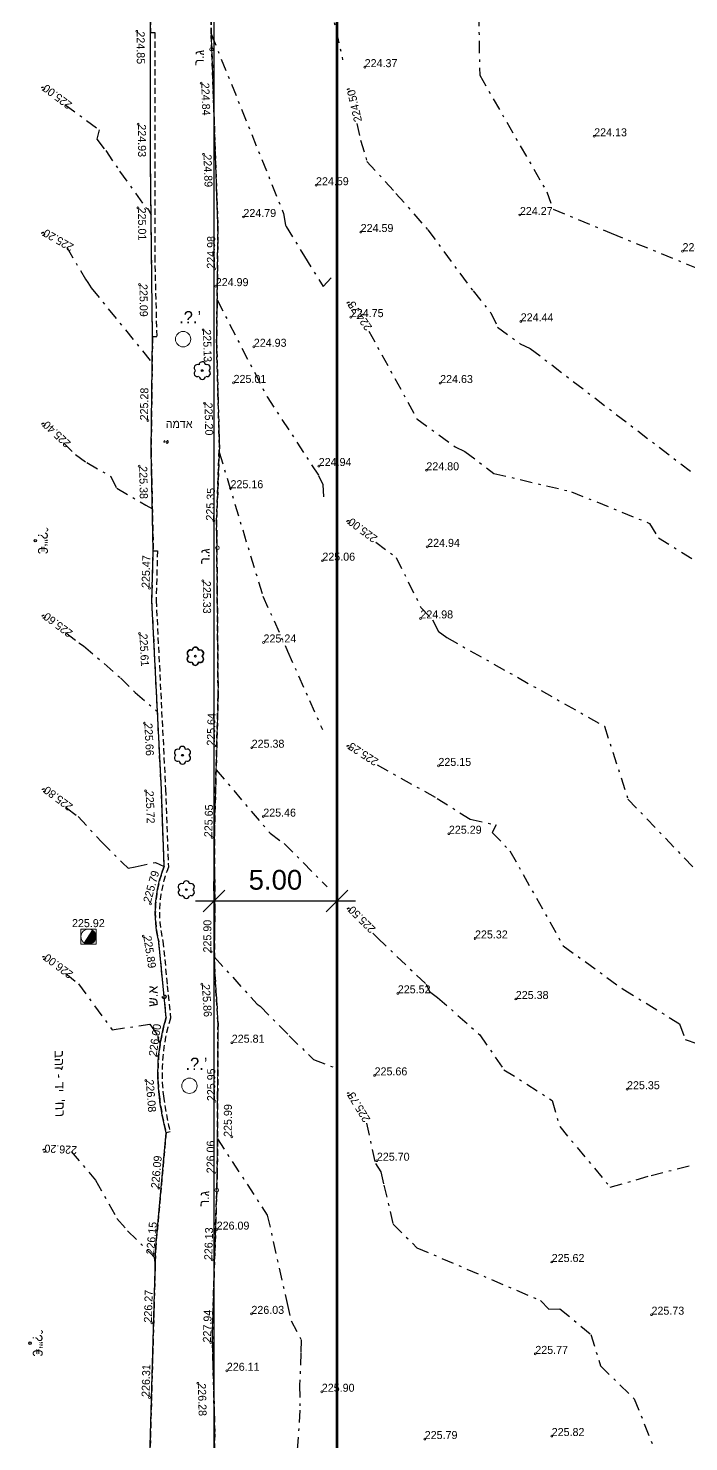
# Model space of a CAD drawing. Extents: x 231979 to 232154, y 632653 to 632930.
# Drawn here: x 232022.9 to 232049.8, y 632716.9 to 632774.3 of the extents above; entities that cross this region are included whole.
import ezdxf
from ezdxf.enums import TextEntityAlignment as Align

# ---------------------------------------------------------------- set-up
doc = ezdxf.new("R2010")
doc.units = 0
doc.header["$MEASUREMENT"] = 0
doc.header["$PDMODE"] = 32
doc.header["$PDSIZE"] = 0.15
for name, pattern in [('DASHDOT', [1, 0.5, -0.25, 0, -0.25]), ('DASHED2', [0.375, 0.25, -0.125]), ('HIDDEN', [0.375, 0.25, -0.125])]:
    doc.linetypes.add(name, pattern=pattern)
for name, color, linetype, lineweight in [('1502', 7, 'Continuous', 20), ('2401', 7, 'Continuous', 30), ('2402', 7, 'Continuous', 20), ('2404', 7, 'HIDDEN', 30), ('2603', 8, 'Continuous', 20), ('2801', 3, 'Continuous', 25), ('2810', 3, 'DASHED2', 25), ('4402', 1, 'Continuous', 20), ('4804', 29, 'Continuous', 20)]:
    doc.layers.add(name, color=color, linetype=linetype, lineweight=lineweight)
for name, color, linetype in [('1506', 252, 'DASHDOT'), ('1802', 15, 'Continuous'), ('1803', 10, 'DASHDOT'), ('2421', 7, 'Continuous')]:
    doc.layers.add(name, color=color, linetype=linetype)
doc.styles.add('hebtext', font='hebtxt.shx')
doc.styles.add('HEBTXT', font='hebtxt.shx')
doc.styles.add('MAVAT_HEBTXT', font='hebtxt.shx')
doc.styles.get("Standard").update_dxf_attribs({"font": 'arial.ttf'})
doc.dimstyles.new('KB', dxfattribs={"dimtxt": 0.8, "dimasz": 0.88, "dimexe": 0.78, "dimexo": 0.9125, "dimgap": 0.44, "dimtad": 1, "dimzin": 0, "dimdsep": 46, "dimtxsty": 'Standard', "dimblk": 'OBLIQUE', "dimcen": 0.29, "dimdle": 0.75, "dimadec": 0, "dimazin": 0, "dimtfac": 1, "dimtofl": 0, "dimtmove": 0, "dimatfit": 3, "dimldrblk": 'OBLIQUE', "dimfxl": 1, "dimtolj": 1, "dimtzin": 0, "dimarcsym": 0})

# ---------------------------------------------------------------- blocks, each defined once
blk = doc.blocks.new('2801')
blk.add_circle((0, 0), 0.0362)
for centre, start, end in [((-0.199, 0.113), 63.29374, 237.46954), ((-0.002, 0.229), 3.29374, 177.46954), ((0.198, 0.116), 303.29374, 117.46954), ((-0.198, -0.116), 123.29374, 297.46954), ((0.002, -0.229), 183.29374, 357.46954), ((0.199, -0.113), 243.29374, 57.46954)]:
    blk.add_arc(centre, 0.13, start, end)
at = {"style": 'hebtext'}
for tag, p in [('VEGETATION_NUM', (0.008, 1.922)), ('HIGHT', (0.008, 1.282)), ('VEGETATION_TYPE', (0.008, 0.649))]:
    blk.add_attdef(tag, p, '', height=0.375, dxfattribs=at)
blk = doc.blocks.new('*U1', base_point=(1.23, -0.05))
at = {"color": 0}
for points in [[(0.75, 0.98), (0.66, 1.04), (-0.48, -1.14), (-0.67, -1.04)], [(0.75, 0.98), (-0.48, -1.14), (-0.01, -1.23)], [(1.21, -0.2), (0.75, 0.98), (-0.01, -1.23)], [(1.14, 0.47), (1.04, 0.66), (0.75, 0.98), (0.91, 0.83)], [(1.21, -0.2), (1.23, -0.05), (0.75, 0.98), (1.14, 0.47)], [(1.23, -0.05), (1.23, 0.05), (1.14, 0.47), (1.2, 0.26)], [(-0.48, -1.14), (-0.27, -1.2), (-0.01, -1.23), (-0.06, -1.23)], [(-0.01, -1.23), (0.43, -1.15), (1.21, -0.2), (0.95, -0.78)], [(-0.01, -1.23), (0.01, -1.23), (0.43, -1.15), (0.23, -1.21)], [(0.43, -1.15), (0.63, -1.06), (0.95, -0.78), (0.8, -0.94)], [(0.95, -0.78), (1.07, -0.61), (1.21, -0.2), (1.16, -0.41)]]:
    blk.add_solid(points, dxfattribs=at)
blk = doc.blocks.new('4804')
at = {"layer": '4804'}
blk.add_lwpolyline([(1.23, -1.23), (1.23, 1.23), (-1.24, 1.23), (-1.24, -1.23)], close=True, dxfattribs=at)
blk.add_lwpolyline([(1.23, -0.05), (1.23, 0.05, 0.244643), (0.66, 1.04), (-0.67, -1.04, 0.141736), (-0.01, -1.23), (0.01, -1.23, 0.399207)], format="xyb", close=True, dxfattribs=at)
blk.add_lwpolyline([(0.66, 1.04), (-0.67, -1.04)], dxfattribs=at)
blk.add_circle((0, 0), 1.23, dxfattribs=at)
blk.add_blockref('*U1', (1.23, -0.05), dxfattribs=at)
at = {"style": 'hebtext', "flags": 1}
for tag, p in [('NAME', (3.6, 29.23)), ('COVER', (3.6, 18.7)), ('MATERIAL', (3.6, 8.17)), ('TL', (2.95, -2.37)), ('MANH_TYPE', (3.6, -2.37)), ('IL', (3.6, -12.9))]:
    blk.add_attdef(tag, p, '', height=1.3, dxfattribs=at)
at = {"style": 'hebtext'}
blk.add_attdef('NUMBER', (-0.02, 2.23), '', height=1.3, dxfattribs=at)
blk = doc.blocks.new('4402')
at = {"layer": '4402'}
blk.add_circle((0, 0), 1.25, dxfattribs=at)
at = {"style": 'hebtext'}
for tag, p in [('NUMBER', (1.93, -0.59)), ('NAME', (1.93, -3.02))]:
    blk.add_attdef(tag, p, '', height=1.3, dxfattribs=at)
blk = doc.blocks.new('2404')
at = {"color": 2}
blk.add_circle((0, 0), 0.075, dxfattribs=at)
at = {"style": 'hebtext'}
blk.add_attdef('COVER_TYPE', (-1.984, 0.57), '', height=0.39, dxfattribs=at)
blk = doc.blocks.new('2401')
at = {"color": 2}
blk.add_circle((0, 0), 0.25, dxfattribs=at)
at = {"style": 'hebtext'}
blk.add_attdef('COVER_TYPE', (-10, 1), '', height=1.3, dxfattribs=at)
blk = doc.blocks.new('2402')
at = {"style": 'HEBTXT'}
blk.add_attdef('STREET-NAME', text='', height=3, dxfattribs=at).set_placement((0, 1), align=Align.CENTER)
at = {"layer": '2421', "style": 'HEBTXT'}
blk.add_attdef('STREET-CODE', text='', height=2, dxfattribs=at).set_placement((0, -3), align=Align.CENTER)
blk = doc.blocks.new('2810')
blk.add_point((0, 0))
at = {"style": 'hebtext'}
blk.add_attdef('TYPE', (-0.07, 2.27), '', height=1.3, dxfattribs=at)
blk = doc.blocks.new('2603')
at = {"color": 2}
blk.add_circle((0, 0), 0.075, dxfattribs=at)
at = {"style": 'hebtext'}
blk.add_attdef('TYPE', (-0.679, 0.306), '', height=0.39, dxfattribs=at)
blk = doc.blocks.new('1502')
blk.add_circle((0, 0), 0.15)
at = {"style": 'hebtext'}
for tag, p in [('METER', (-10.33, 0)), ('CENTIMETER', (1, 0))]:
    blk.add_attdef(tag, p, '', height=1.3, dxfattribs=at)
at = {"style": 'hebtext', "flags": 1}
blk.add_attdef('HEIGHT', (1, 0), '', height=1.3, dxfattribs=at)
blk = doc.blocks.new('1506')
at = {"color": 2}
blk.add_circle((0, 0), 0.25, dxfattribs=at)
at = {"color": 2, "style": 'hebtext'}
blk.add_attdef('HEIGHT', (-5.33, -1), '', height=1.3, dxfattribs=at)
blk = doc.blocks.new('_Oblique')
at = {"color": 0, "linetype": 'ByBlock', "lineweight": -2}
blk.add_line((-0.5, -0.5), (0.5, 0.5), dxfattribs=at)
blk = doc.blocks.new('*D33')
at = {"layer": '1803', "color": 0, "linetype": 'Continuous', "lineweight": -2, "transparency": 16777216}
for p, q in [((232030.487, 632739.299), (232030.487, 632739.675)), ((232035.487, 632739.299), (232035.487, 632739.675)), ((232029.737, 632738.895), (232036.237, 632738.895))]:
    blk.add_line(p, q, dxfattribs=at)
at = {"layer": '1803', "color": 0, "linetype": 'Continuous', "lineweight": -2, "transparency": 16777216, "xscale": 0.88, "yscale": 0.88, "zscale": 0.88, "rotation": 180}
blk.add_blockref('_Oblique', (232030.487, 632738.895), dxfattribs=at)
at = {"layer": '1803', "color": 0, "linetype": 'Continuous', "lineweight": -2, "transparency": 16777216, "xscale": 0.88, "yscale": 0.88, "zscale": 0.88}
blk.add_blockref('_Oblique', (232035.487, 632738.895), dxfattribs=at)
at = {"layer": '1803', "color": 0, "linetype": 'Continuous', "transparency": 16777216, "insert": (232032.987, 632739.744), "char_height": 0.8, "attachment_point": 5}
blk.add_mtext('\\A1;5.00', dxfattribs=at)

msp = doc.modelspace()

# ---------------------------------------------------------------- linework, layer by layer
at = {"layer": '1506'}
for points, elevation in [([(232030.371, 632782.225), (232034.375, 632779.606), (232035.118, 632777.313), (232035.226, 632776.851), (232035.383, 632776.152), (232035.213, 632775.299), (232035.712, 632773.056)], 224.5), ([(232041.226, 632776.018), (232041.284, 632772.421), (232044.007, 632767.695), (232044.264, 632766.991), (232046.624, 632766.013), (232050.171, 632764.565), (232050.596, 632764.683), (232052.379, 632764.775), (232054.884, 632765.42), (232057.713, 632765.749), (232058.829, 632765.738), (232060.424, 632764.771), (232065.016, 632763.872), (232065.709, 632763.882), (232066.242, 632763.142), (232069.619, 632758.178), (232069.827, 632757.891), (232069.884, 632757.807), (232072.597, 632753.686), (232074.702, 632752.393)], 224.25), ([(232030.375, 632774.102), (232033.314, 632766.814), (232033.398, 632766.331), (232033.425, 632766.285), (232034.161, 632765.064), (232034.921, 632763.85), (232035.246, 632764.198)], 224.75), ([(232024.434, 632771.242), (232025.822, 632770.21), (232025.725, 632769.83), (232026.089, 632769.362), (232026.656, 632768.528), (232027.714, 632767.053), (232027.797, 632766.997), (232027.825, 632766.961), (232027.936, 632766.756)], 225), ([(232036.287, 632770.469), (232036.437, 632769.793), (232036.705, 632768.925), (232037.883, 632767.627), (232039.175, 632766.149), (232041.016, 632763.662), (232041.735, 632762.773), (232042.014, 632762.194), (232042.933, 632761.514), (232043.341, 632761.326), (232049.922, 632756.286)], 224.5), ([(232024.505, 632765.442), (232025.275, 632764.139), (232025.361, 632764.008), (232025.503, 632763.789), (232027.98, 632760.741)], 225.2), ([(232030.616, 632763.298), (232032.647, 632759.367), (232034.742, 632756.171), (232034.917, 632755.801), (232034.941, 632755.061)], 225), ([(232036.778, 632762.036), (232038.736, 632758.464), (232040.285, 632757.335), (232040.686, 632757.15), (232041.855, 632756.255), (232045.018, 632755.51), (232048.181, 632754.225), (232048.545, 632753.64), (232052.353, 632751.259)], 224.75), ([(232024.371, 632757.491), (232024.87, 632757.02), (232025.321, 632756.695), (232026.301, 632756.132), (232026.538, 632755.65), (232027.717, 632754.966), (232027.987, 632754.819)], 225.4), ([(232030.699, 632757.116), (232032.475, 632751.265), (232033.483, 632749.037), (232034.892, 632745.856)], 225.25), ([(232037.059, 632753.468), (232037.892, 632752.841), (232038.899, 632750.803), (232039.374, 632750.309), (232039.6, 632749.854), (232039.944, 632749.594), (232046.35, 632745.984), (232047.31, 632743.024), (232053.2, 632736.87)], 225), ([(232024.457, 632749.787), (232025.005, 632749.376), (232025.195, 632749.258), (232026.686, 632747.951), (232027.283, 632747.362), (232028.194, 632746.581)], 225.6), ([(232037.117, 632744.417), (232039.553, 632743.056), (232040.901, 632742.207), (232041.948, 632741.981), (232041.792, 632741.677), (232042.516, 632740.921), (232044.673, 632737.07), (232047.112, 632735.309), (232049.408, 632733.904), (232049.636, 632733.266), (232052.27, 632732.323)], 225.25), ([(232030.576, 632744.216), (232032.767, 632741.645), (232033.337, 632741.23), (232035.083, 632739.465)], 225.5), ([(232024.46, 632742.728), (232024.498, 632742.675), (232024.966, 632742.318), (232025.914, 632741.289), (232026.767, 632740.445), (232027.004, 632740.225), (232027.282, 632740.28), (232028.109, 632740.452), (232028.466, 632740.285)], 225.8), ([(232036.947, 632737.581), (232037.127, 632737.398), (232039.113, 632735.506), (232039.244, 632735.212), (232039.574, 632734.975), (232041.29, 632733.45), (232042.271, 632732.039), (232044.228, 632730.79), (232044.535, 632729.73), (232046.589, 632727.266), (232048.246, 632727.744), (232050.538, 632728.321), (232050.939, 632728.174), (232052.089, 632724.063), (232053.797, 632721.102), (232054.997, 632720.928), (232055.616, 632719.449), (232055.68, 632719.293), (232055.731, 632719.064), (232056.65, 632716.545)], 225.5), ([(232030.509, 632736.605), (232032.249, 632734.695), (232032.36, 632734.614), (232033.544, 632733.417), (232034.528, 632732.458), (232035.325, 632732.147)], 225.75), ([(232024.476, 632735.935), (232024.464, 632735.945), (232024.981, 632735.52), (232026.353, 632733.661), (232027.877, 632733.886), (232028.215, 632733.417), (232028.214, 632733.33), (232028.234, 632733.257), (232028.307, 632733.097)], 226), ([(232036.683, 632729.871), (232037.047, 632728.235), (232037.272, 632727.891), (232037.395, 632727.344), (232037.767, 632725.763), (232038.735, 632724.809), (232043.761, 632722.66), (232044.098, 632722.314), (232044.546, 632722.329), (232045.803, 632721.288), (232046.193, 632720.011), (232047.562, 632718.673), (232048.584, 632716.132)], 225.75), ([(232030.63, 632729.23), (232032.656, 632726.13), (232033.461, 632722.546), (232033.626, 632721.845), (232034.033, 632721.066), (232034.019, 632720.54), (232033.97, 632719.232), (232033.977, 632718.216), (232033.901, 632716.94), (232033.848, 632716.431), (232034.11, 632714.212), (232034.212, 632713.785), (232034.463, 632712.979), (232034.723, 632709.387), (232034.719, 632708.91), (232034.714, 632708.049), (232034.808, 632707.698), (232035.088, 632707.399)], 226), ([(232024.694, 632728.713), (232025.682, 632727.552), (232026.548, 632725.992), (232026.98, 632725.496), (232027.921, 632724.576), (232028.057, 632724.423), (232028.102, 632724.089)], 226.2)]:
    msp.add_lwpolyline(points, dxfattribs=dict(at, elevation=elevation))
at = {"layer": '1802'}
msp.add_lwpolyline([(232030.49, 632888.398), (232030.49, 632694.707), (232038.49, 632686.707), (232083.196, 632686.707), (232081.794, 632903.642), (232045.389, 632903.398, 0.412246), (232030.49, 632888.398)], format="xyb", dxfattribs=at)
at = {"layer": '1803', "ltscale": 5, "const_width": 0.1}
msp.add_lwpolyline([(232035.49, 632888.398), (232035.49, 632696.778), (232040.561, 632691.707), (232078.164, 632691.707), (232076.826, 632898.609), (232045.423, 632898.398, 0.412246)], format="xyb", close=True, dxfattribs=at)
at = {"layer": '2401'}
msp.add_lwpolyline([(232027.859, 632715.335), (232028.123, 632724.854), (232028.547, 632729.468, -0.031059), (232028.271, 632730.937, -0.105262), (232028.55, 632734.152), (232028.424, 632735.434), (232028.248, 632737.231, -0.15657), (232028.47, 632740.296), (232028.351, 632743.42), (232027.97, 632751.084), (232028.023, 632753.112), (232027.936, 632757.17), (232027.992, 632761.798), (232027.912, 632768.883), (232027.912, 632774.164), (232027.882, 632782.217), (232027.856, 632790.455), (232027.848, 632798.799), (232027.841, 632805.14), (232027.833, 632813.692), (232027.825, 632821.227)], format="xyb", dxfattribs=at)
msp.add_lwpolyline([(232029.871, 632749.061, 1.036584), (232029.602, 632749.065, 1.036584), (232029.464, 632748.834, 1.036584), (232029.595, 632748.599, 1.036584), (232029.864, 632748.595, 1.036584), (232030.002, 632748.826, 1.036584)], format="xyb", close=True, dxfattribs=at)
at = {"layer": '2404'}
msp.add_lwpolyline([(232027.992, 632761.798), (232027.912, 632768.883), (232027.912, 632774.164), (232028.082, 632774.164), (232028.082, 632768.883), (232028.082, 632765.071), (232028.162, 632761.802)], close=True, dxfattribs=at)
msp.add_lwpolyline([(232028.023, 632753.112), (232028.193, 632753.108), (232028.14, 632751.086), (232028.521, 632743.427), (232028.641, 632740.265, 0.159096), (232028.416, 632737.259), (232028.593, 632735.451), (232028.722, 632734.135, 0.106387), (232028.44, 632730.958, 0.031059), (232028.712, 632729.509), (232028.547, 632729.468, -0.031059), (232028.271, 632730.937, -0.105262), (232028.55, 632734.152), (232028.424, 632735.434), (232028.248, 632737.231, -0.15657), (232028.47, 632740.296), (232028.351, 632743.42), (232027.97, 632751.084)], format="xyb", close=True, dxfattribs=at)
at = {"layer": '2603'}
msp.add_lwpolyline([(232030.453, 632714.625), (232030.523, 632717.231), (232030.422, 632721.342), (232030.523, 632724.599), (232030.591, 632726.801), (232030.623, 632727.842), (232030.639, 632731.043), (232030.653, 632733.904), (232030.506, 632736.25), (232030.522, 632738.663), (232030.509, 632741.772), (232030.658, 632747.233), (232030.62, 632751.549), (232030.596, 632754.319), (232030.708, 632757.371), (232030.596, 632761.595), (232030.651, 632766.216), (232030.517, 632770.037), (232030.375, 632774.102)], dxfattribs=at)
at = {"layer": '2810'}
msp.add_lwpolyline([(232027.882, 632782.217), (232027.912, 632774.164), (232028.082, 632774.164), (232028.082, 632768.883), (232028.082, 632765.071), (232028.162, 632761.802), (232027.992, 632761.798), (232027.936, 632757.17), (232028.023, 632753.112), (232028.193, 632753.108), (232028.14, 632751.086), (232028.521, 632743.427), (232028.641, 632740.265, 0.159092), (232028.416, 632737.259), (232028.593, 632735.451), (232028.722, 632734.135, 0.106269), (232028.44, 632730.958, 0.031059), (232028.712, 632729.509), (232028.547, 632729.468), (232028.123, 632724.854), (232027.859, 632715.335)], format="xyb", dxfattribs=at)
for points in [[(232030.453, 632714.625), (232030.523, 632717.231), (232030.422, 632721.342), (232030.523, 632724.599), (232030.591, 632726.801), (232030.623, 632727.842), (232030.639, 632731.043), (232030.653, 632733.904), (232030.506, 632736.25), (232030.522, 632738.663), (232030.509, 632741.772), (232030.658, 632747.233), (232030.62, 632751.549), (232030.596, 632754.319), (232030.708, 632757.371), (232030.596, 632761.595), (232030.651, 632766.216), (232030.517, 632770.037), (232030.375, 632774.102), (232030.371, 632782.225)], [(232030.371, 632782.225), (232030.375, 632774.102), (232030.517, 632770.037), (232030.651, 632766.216), (232030.596, 632761.595), (232030.708, 632757.371), (232030.596, 632754.319), (232030.62, 632751.549), (232030.658, 632747.233), (232030.509, 632741.772), (232030.522, 632738.663), (232030.506, 632736.25), (232030.653, 632733.904), (232030.639, 632731.043), (232030.623, 632727.842), (232030.591, 632726.801), (232030.523, 632724.599), (232030.422, 632721.342), (232030.523, 632717.231), (232030.453, 632714.625)]]:
    msp.add_lwpolyline(points, dxfattribs=at)

# ---------------------------------------------------------------- block references
at = {"layer": '1502'}
ref = msp.add_blockref('1502', (232027.35, 632774.208, 224.847), dxfattribs=dict(at, xscale=0.25, yscale=0.25, zscale=0.25))
ref.add_attrib('HEIGHT', '224.85', (232027.35, 632774.204, 224.847), dxfattribs={"layer": '0', "height": 0.325, "rotation": 270.21132, "style": 'hebtext'})
ref = msp.add_blockref('1502', (232036.612, 632772.752, 224.368), dxfattribs=dict(at, xscale=0.25, yscale=0.25, zscale=0.25))
ref.add_attrib('HEIGHT', '224.37', (232036.612, 632772.752, 224.368), dxfattribs={"layer": '0', "height": 0.325, "style": 'hebtext'})
ref = msp.add_blockref('1502', (232029.972, 632772.106, 224.837), dxfattribs=dict(at, xscale=0.25, yscale=0.25, zscale=0.25))
ref.add_attrib('HEIGHT', '224.84', (232029.972, 632772.11, 224.837), dxfattribs={"layer": '0', "height": 0.325, "rotation": 272.00453, "style": 'hebtext'})
ref = msp.add_blockref('1502', (232027.405, 632770.434, 224.93), dxfattribs=dict(at, xscale=0.25, yscale=0.25, zscale=0.25))
ref.add_attrib('HEIGHT', '224.93', (232027.405, 632770.43, 224.93), dxfattribs={"layer": '0', "height": 0.325, "rotation": 270.00234, "style": 'hebtext'})
ref = msp.add_blockref('1502', (232045.937, 632769.944, 224.13), dxfattribs=dict(at, xscale=0.25, yscale=0.25, zscale=0.25))
ref.add_attrib('HEIGHT', '224.13', (232045.937, 632769.944, 224.13), dxfattribs={"layer": '0', "height": 0.325, "style": 'hebtext'})
ref = msp.add_blockref('1502', (232030.062, 632769.214, 224.89), dxfattribs=dict(at, xscale=0.25, yscale=0.25, zscale=0.25))
ref.add_attrib('HEIGHT', '224.89', (232030.063, 632769.202, 224.89), dxfattribs={"layer": '0', "height": 0.325, "rotation": 272.00453, "style": 'hebtext'})
ref = msp.add_blockref('1502', (232034.635, 632767.957, 224.592), dxfattribs=dict(at, xscale=0.25, yscale=0.25, zscale=0.25))
ref.add_attrib('HEIGHT', '224.59', (232034.635, 632767.957, 224.592), dxfattribs={"layer": '0', "height": 0.325, "style": 'hebtext'})
ref = msp.add_blockref('1502', (232027.4, 632767.039, 225.011), dxfattribs=dict(at, xscale=0.25, yscale=0.25, zscale=0.25))
ref.add_attrib('HEIGHT', '225.01', (232027.4, 632767.046, 225.011), dxfattribs={"layer": '0', "height": 0.325, "rotation": 270.65099, "style": 'hebtext'})
ref = msp.add_blockref('1502', (232031.685, 632766.667, 224.794), dxfattribs=dict(at, xscale=0.25, yscale=0.25, zscale=0.25))
ref.add_attrib('HEIGHT', '224.79', (232031.685, 632766.667, 224.794), dxfattribs={"layer": '0', "height": 0.325, "style": 'hebtext'})
ref = msp.add_blockref('1502', (232042.919, 632766.748, 224.266), dxfattribs=dict(at, xscale=0.25, yscale=0.25, zscale=0.25))
ref.add_attrib('HEIGHT', '224.27', (232042.919, 632766.748, 224.266), dxfattribs={"layer": '0', "height": 0.325, "style": 'hebtext'})
ref = msp.add_blockref('1502', (232036.449, 632766.057, 224.588), dxfattribs=dict(at, xscale=0.25, yscale=0.25, zscale=0.25))
ref.add_attrib('HEIGHT', '224.59', (232036.449, 632766.057, 224.588), dxfattribs={"layer": '0', "height": 0.325, "style": 'hebtext'})
ref = msp.add_blockref('1502', (232030.524, 632764.56, 224.985), dxfattribs=dict(at, xscale=0.25, yscale=0.25, zscale=0.25))
ref.add_attrib('HEIGHT', '224.98', (232030.524, 632764.564, 224.985), dxfattribs={"layer": '0', "height": 0.325, "rotation": 89.31735, "style": 'hebtext'})
ref = msp.add_blockref('1502', (232049.527, 632765.279, 224.227), dxfattribs=dict(at, xscale=0.25, yscale=0.25, zscale=0.25))
ref.add_attrib('HEIGHT', '224.23', (232049.527, 632765.279, 224.227), dxfattribs={"layer": '0', "height": 0.325, "style": 'hebtext'})
ref = msp.add_blockref('1502', (232027.463, 632763.927, 225.091), dxfattribs=dict(at, xscale=0.25, yscale=0.25, zscale=0.25))
ref.add_attrib('HEIGHT', '225.09', (232027.463, 632763.943, 225.091), dxfattribs={"layer": '0', "height": 0.325, "rotation": 270.65099, "style": 'hebtext'})
ref = msp.add_blockref('1502', (232030.562, 632763.859, 224.993), dxfattribs=dict(at, xscale=0.25, yscale=0.25, zscale=0.25))
ref.add_attrib('HEIGHT', '224.99', (232030.562, 632763.859, 224.993), dxfattribs={"layer": '0', "height": 0.325, "style": 'hebtext'})
ref = msp.add_blockref('1502', (232036.051, 632762.601, 224.748), dxfattribs=dict(at, xscale=0.25, yscale=0.25, zscale=0.25))
ref.add_attrib('HEIGHT', '224.75', (232036.051, 632762.601, 224.748), dxfattribs={"layer": '0', "height": 0.325, "style": 'hebtext'})
ref = msp.add_blockref('1502', (232042.952, 632762.429, 224.442), dxfattribs=dict(at, xscale=0.25, yscale=0.25, zscale=0.25))
ref.add_attrib('HEIGHT', '224.44', (232042.952, 632762.429, 224.442), dxfattribs={"layer": '0', "height": 0.325, "style": 'hebtext'})
ref = msp.add_blockref('1502', (232030.044, 632762.08, 225.134), dxfattribs=dict(at, xscale=0.25, yscale=0.25, zscale=0.25))
ref.add_attrib('HEIGHT', '225.13', (232030.043, 632762.1, 225.134), dxfattribs={"layer": '0', "height": 0.325, "rotation": 271.52055, "style": 'hebtext'})
ref = msp.add_blockref('1502', (232032.108, 632761.397, 224.932), dxfattribs=dict(at, xscale=0.25, yscale=0.25, zscale=0.25))
ref.add_attrib('HEIGHT', '224.93', (232032.108, 632761.397, 224.932), dxfattribs={"layer": '0', "height": 0.325, "style": 'hebtext'})
ref = msp.add_blockref('1502', (232031.286, 632759.929, 225.009), dxfattribs=dict(at, xscale=0.25, yscale=0.25, zscale=0.25))
ref.add_attrib('HEIGHT', '225.01', (232031.286, 632759.929, 225.009), dxfattribs={"layer": '0', "height": 0.325, "style": 'hebtext'})
ref = msp.add_blockref('1502', (232039.679, 632759.923, 224.628), dxfattribs=dict(at, xscale=0.25, yscale=0.25, zscale=0.25))
ref.add_attrib('HEIGHT', '224.63', (232039.679, 632759.923, 224.628), dxfattribs={"layer": '0', "height": 0.325, "style": 'hebtext'})
ref = msp.add_blockref('1502', (232027.808, 632758.4, 225.285), dxfattribs=dict(at, xscale=0.25, yscale=0.25, zscale=0.25))
ref.add_attrib('HEIGHT', '225.28', (232027.808, 632758.404, 225.285), dxfattribs={"layer": '0', "height": 0.325, "rotation": 89.30456, "style": 'hebtext'})
ref = msp.add_blockref('1502', (232030.102, 632759.1, 225.196), dxfattribs=dict(at, xscale=0.25, yscale=0.25, zscale=0.25))
ref.add_attrib('HEIGHT', '225.20', (232030.102, 632759.123, 225.196), dxfattribs={"layer": '0', "height": 0.325, "rotation": 271.52055, "style": 'hebtext'})
ref = msp.add_blockref('1502', (232034.746, 632756.554, 224.938), dxfattribs=dict(at, xscale=0.25, yscale=0.25, zscale=0.25))
ref.add_attrib('HEIGHT', '224.94', (232034.746, 632756.554, 224.938), dxfattribs={"layer": '0', "height": 0.325, "style": 'hebtext'})
ref = msp.add_blockref('1502', (232027.45, 632756.547, 225.38), dxfattribs=dict(at, xscale=0.25, yscale=0.25, zscale=0.25))
ref.add_attrib('HEIGHT', '225.38', (232027.45, 632756.543, 225.38), dxfattribs={"layer": '0', "height": 0.325, "rotation": 271.22547, "style": 'hebtext'})
ref = msp.add_blockref('1502', (232039.118, 632756.381, 224.804), dxfattribs=dict(at, xscale=0.25, yscale=0.25, zscale=0.25))
ref.add_attrib('HEIGHT', '224.80', (232039.118, 632756.381, 224.804), dxfattribs={"layer": '0', "height": 0.325, "style": 'hebtext'})
ref = msp.add_blockref('1502', (232031.162, 632755.652, 225.162), dxfattribs=dict(at, xscale=0.25, yscale=0.25, zscale=0.25))
ref.add_attrib('HEIGHT', '225.16', (232031.162, 632755.652, 225.162), dxfattribs={"layer": '0', "height": 0.325, "style": 'hebtext'})
ref = msp.add_blockref('1502', (232030.482, 632754.327, 225.348), dxfattribs=dict(at, xscale=0.25, yscale=0.25, zscale=0.25))
ref.add_attrib('HEIGHT', '225.35', (232030.483, 632754.331, 225.348), dxfattribs={"layer": '0', "height": 0.325, "rotation": 87.90522, "style": 'hebtext'})
ref = msp.add_blockref('1502', (232039.151, 632753.272, 224.937), dxfattribs=dict(at, xscale=0.25, yscale=0.25, zscale=0.25))
ref.add_attrib('HEIGHT', '224.94', (232039.151, 632753.272, 224.937), dxfattribs={"layer": '0', "height": 0.325, "style": 'hebtext'})
ref = msp.add_blockref('1502', (232027.871, 632751.595, 225.465), dxfattribs=dict(at, xscale=0.25, yscale=0.25, zscale=0.25))
ref.add_attrib('HEIGHT', '225.47', (232027.871, 632751.599, 225.465), dxfattribs={"layer": '0', "height": 0.325, "rotation": 88.49206, "style": 'hebtext'})
ref = msp.add_blockref('1502', (232034.894, 632752.71, 225.056), dxfattribs=dict(at, xscale=0.25, yscale=0.25, zscale=0.25))
ref.add_attrib('HEIGHT', '225.06', (232034.894, 632752.71, 225.056), dxfattribs={"layer": '0', "height": 0.325, "style": 'hebtext'})
ref = msp.add_blockref('1502', (232030.036, 632751.891, 225.331), dxfattribs=dict(at, xscale=0.25, yscale=0.25, zscale=0.25))
ref.add_attrib('HEIGHT', '225.33', (232030.036, 632751.887, 225.331), dxfattribs={"layer": '0', "height": 0.325, "rotation": 270.49839, "style": 'hebtext'})
ref = msp.add_blockref('1502', (232038.875, 632750.365, 224.982), dxfattribs=dict(at, xscale=0.25, yscale=0.25, zscale=0.25))
ref.add_attrib('HEIGHT', '224.98', (232038.875, 632750.365, 224.982), dxfattribs={"layer": '0', "height": 0.325, "style": 'hebtext'})
ref = msp.add_blockref('1502', (232027.459, 632749.754, 225.614), dxfattribs=dict(at, xscale=0.25, yscale=0.25, zscale=0.25))
ref.add_attrib('HEIGHT', '225.61', (232027.46, 632749.735, 225.614), dxfattribs={"layer": '0', "height": 0.325, "rotation": 272.85154, "style": 'hebtext'})
ref = msp.add_blockref('1502', (232032.503, 632749.388, 225.243), dxfattribs=dict(at, xscale=0.25, yscale=0.25, zscale=0.25))
ref.add_attrib('HEIGHT', '225.24', (232032.503, 632749.388, 225.243), dxfattribs={"layer": '0', "height": 0.325, "style": 'hebtext'})
ref = msp.add_blockref('1502', (232027.66, 632746.116, 225.663), dxfattribs=dict(at, xscale=0.25, yscale=0.25, zscale=0.25))
ref.add_attrib('HEIGHT', '225.66', (232027.661, 632746.104, 225.663), dxfattribs={"layer": '0', "height": 0.325, "rotation": 272.85154, "style": 'hebtext'})
ref = msp.add_blockref('1502', (232030.52, 632745.194, 225.645), dxfattribs=dict(at, xscale=0.25, yscale=0.25, zscale=0.25))
ref.add_attrib('HEIGHT', '225.64', (232030.52, 632745.19, 225.645), dxfattribs={"layer": '0', "height": 0.325, "rotation": 88.44021, "style": 'hebtext'})
ref = msp.add_blockref('1502', (232032.021, 632745.114, 225.38), dxfattribs=dict(at, xscale=0.25, yscale=0.25, zscale=0.25))
ref.add_attrib('HEIGHT', '225.38', (232032.021, 632745.114, 225.38), dxfattribs={"layer": '0', "height": 0.325, "style": 'hebtext'})
ref = msp.add_blockref('1502', (232039.608, 632744.375, 225.151), dxfattribs=dict(at, xscale=0.25, yscale=0.25, zscale=0.25))
ref.add_attrib('HEIGHT', '225.15', (232039.608, 632744.375, 225.151), dxfattribs={"layer": '0', "height": 0.325, "style": 'hebtext'})
ref = msp.add_blockref('1502', (232027.712, 632743.361, 225.72), dxfattribs=dict(at, xscale=0.25, yscale=0.25, zscale=0.25))
ref.add_attrib('HEIGHT', '225.72', (232027.712, 632743.357, 225.72), dxfattribs={"layer": '0', "height": 0.325, "rotation": 272.17204, "style": 'hebtext'})
ref = msp.add_blockref('1502', (232030.416, 632741.473, 225.65), dxfattribs=dict(at, xscale=0.25, yscale=0.25, zscale=0.25))
ref.add_attrib('HEIGHT', '225.65', (232030.416, 632741.477, 225.65), dxfattribs={"layer": '0', "height": 0.325, "rotation": 88.44021, "style": 'hebtext'})
ref = msp.add_blockref('1502', (232032.492, 632742.316, 225.464), dxfattribs=dict(at, xscale=0.25, yscale=0.25, zscale=0.25))
ref.add_attrib('HEIGHT', '225.46', (232032.492, 632742.316, 225.464), dxfattribs={"layer": '0', "height": 0.325, "style": 'hebtext'})
ref = msp.add_blockref('1502', (232040.034, 632741.621, 225.285), dxfattribs=dict(at, xscale=0.25, yscale=0.25, zscale=0.25))
ref.add_attrib('HEIGHT', '225.29', (232040.034, 632741.621, 225.285), dxfattribs={"layer": '0', "height": 0.325, "style": 'hebtext'})
ref = msp.add_blockref('1502', (232027.914, 632738.775, 225.785), dxfattribs=dict(at, xscale=0.25, yscale=0.25, zscale=0.25))
ref.add_attrib('HEIGHT', '225.79', (232027.917, 632738.786, 225.785), dxfattribs={"layer": '0', "height": 0.325, "rotation": 74.50687, "style": 'hebtext'})
ref = msp.add_blockref('1502', (232030.378, 632736.82, 225.9), dxfattribs=dict(at, xscale=0.25, yscale=0.25, zscale=0.25))
ref.add_attrib('HEIGHT', '225.90', (232030.377, 632736.797, 225.9), dxfattribs={"layer": '0', "height": 0.325, "rotation": 89.63025, "style": 'hebtext'})
ref = msp.add_blockref('1502', (232027.618, 632737.461, 225.894), dxfattribs=dict(at, xscale=0.25, yscale=0.25, zscale=0.25))
ref.add_attrib('HEIGHT', '225.89', (232027.619, 632737.45, 225.894), dxfattribs={"layer": '0', "height": 0.325, "rotation": 278.82658, "style": 'hebtext'})
ref = msp.add_blockref('1502', (232041.094, 632737.369, 225.324), dxfattribs=dict(at, xscale=0.25, yscale=0.25, zscale=0.25))
ref.add_attrib('HEIGHT', '225.32', (232041.094, 632737.369, 225.324), dxfattribs={"layer": '0', "height": 0.325, "style": 'hebtext'})
ref = msp.add_blockref('1502', (232029.997, 632735.509, 225.862), dxfattribs=dict(at, xscale=0.25, yscale=0.25, zscale=0.25))
ref.add_attrib('HEIGHT', '225.86', (232029.998, 632735.498, 225.862), dxfattribs={"layer": '0', "height": 0.325, "rotation": 273.58375, "style": 'hebtext'})
ref = msp.add_blockref('1502', (232037.958, 632735.139, 225.518), dxfattribs=dict(at, xscale=0.25, yscale=0.25, zscale=0.25))
ref.add_attrib('HEIGHT', '225.52', (232037.958, 632735.139, 225.518), dxfattribs={"layer": '0', "height": 0.325, "style": 'hebtext'})
ref = msp.add_blockref('1502', (232042.752, 632734.909, 225.379), dxfattribs=dict(at, xscale=0.25, yscale=0.25, zscale=0.25))
ref.add_attrib('HEIGHT', '225.38', (232042.752, 632734.909, 225.379), dxfattribs={"layer": '0', "height": 0.325, "style": 'hebtext'})
ref = msp.add_blockref('1502', (232028.16, 632732.608, 226.001), dxfattribs=dict(at, xscale=0.25, yscale=0.25, zscale=0.25))
ref.add_attrib('HEIGHT', '226.00', (232028.153, 632732.559, 226.001), dxfattribs={"layer": '0', "height": 0.325, "rotation": 81.39535, "style": 'hebtext'})
ref = msp.add_blockref('1502', (232031.212, 632733.134, 225.811), dxfattribs=dict(at, xscale=0.25, yscale=0.25, zscale=0.25))
ref.add_attrib('HEIGHT', '225.81', (232031.212, 632733.134, 225.811), dxfattribs={"layer": '0', "height": 0.325, "style": 'hebtext'})
ref = msp.add_blockref('1502', (232027.716, 632731.601, 226.081), dxfattribs=dict(at, xscale=0.25, yscale=0.25, zscale=0.25))
ref.add_attrib('HEIGHT', '226.08', (232027.714, 632731.624, 226.081), dxfattribs={"layer": '0', "height": 0.325, "rotation": 274.57435, "style": 'hebtext'})
ref = msp.add_blockref('1502', (232030.535, 632730.757, 225.948), dxfattribs=dict(at, xscale=0.25, yscale=0.25, zscale=0.25))
ref.add_attrib('HEIGHT', '225.95', (232030.535, 632730.761, 225.948), dxfattribs={"layer": '0', "height": 0.325, "rotation": 89.71841, "style": 'hebtext'})
ref = msp.add_blockref('1502', (232037.015, 632731.808, 225.662), dxfattribs=dict(at, xscale=0.25, yscale=0.25, zscale=0.25))
ref.add_attrib('HEIGHT', '225.66', (232037.015, 632731.808, 225.662), dxfattribs={"layer": '0', "height": 0.325, "style": 'hebtext'})
ref = msp.add_blockref('1502', (232047.271, 632731.246, 225.352), dxfattribs=dict(at, xscale=0.25, yscale=0.25, zscale=0.25))
ref.add_attrib('HEIGHT', '225.35', (232047.271, 632731.246, 225.352), dxfattribs={"layer": '0', "height": 0.325, "style": 'hebtext'})
ref = msp.add_blockref('1502', (232031.212, 632729.309, 225.986), dxfattribs=dict(at, xscale=0.25, yscale=0.25, zscale=0.25))
ref.add_attrib('HEIGHT', '225.99', (232031.212, 632729.309, 225.986), dxfattribs={"layer": '0', "height": 0.325, "rotation": 89.71841, "style": 'hebtext'})
ref = msp.add_blockref('1502', (232030.512, 632727.846, 226.065), dxfattribs=dict(at, xscale=0.25, yscale=0.25, zscale=0.25))
ref.add_attrib('HEIGHT', '226.06', (232030.512, 632727.831, 226.065), dxfattribs={"layer": '0', "height": 0.325, "rotation": 89.71841, "style": 'hebtext'})
ref = msp.add_blockref('1502', (232028.253, 632727.223, 226.095), dxfattribs=dict(at, xscale=0.25, yscale=0.25, zscale=0.25))
ref.add_attrib('HEIGHT', '226.09', (232028.252, 632727.208, 226.095), dxfattribs={"layer": '0', "height": 0.325, "rotation": 84.74957, "style": 'hebtext'})
ref = msp.add_blockref('1502', (232037.108, 632728.342, 225.705), dxfattribs=dict(at, xscale=0.25, yscale=0.25, zscale=0.25))
ref.add_attrib('HEIGHT', '225.70', (232037.108, 632728.342, 225.705), dxfattribs={"layer": '0', "height": 0.325, "style": 'hebtext'})
ref = msp.add_blockref('1502', (232030.599, 632725.544, 226.086), dxfattribs=dict(at, xscale=0.25, yscale=0.25, zscale=0.25))
ref.add_attrib('HEIGHT', '226.09', (232030.599, 632725.544, 226.086), dxfattribs={"layer": '0', "height": 0.325, "style": 'hebtext'})
ref = msp.add_blockref('1502', (232028.055, 632724.539, 226.155), dxfattribs=dict(at, xscale=0.25, yscale=0.25, zscale=0.25))
ref.add_attrib('HEIGHT', '226.15', (232028.053, 632724.52, 226.155), dxfattribs={"layer": '0', "height": 0.325, "rotation": 84.74957, "style": 'hebtext'})
ref = msp.add_blockref('1502', (232030.416, 632724.319, 226.13), dxfattribs=dict(at, xscale=0.25, yscale=0.25, zscale=0.25))
ref.add_attrib('HEIGHT', '226.13', (232030.415, 632724.3, 226.13), dxfattribs={"layer": '0', "height": 0.325, "rotation": 88.22509, "style": 'hebtext'})
ref = msp.add_blockref('1502', (232044.211, 632724.229, 225.622), dxfattribs=dict(at, xscale=0.25, yscale=0.25, zscale=0.25))
ref.add_attrib('HEIGHT', '225.62', (232044.211, 632724.229, 225.622), dxfattribs={"layer": '0', "height": 0.325, "style": 'hebtext'})
ref = msp.add_blockref('1502', (232027.965, 632721.76, 226.274), dxfattribs=dict(at, xscale=0.25, yscale=0.25, zscale=0.25))
ref.add_attrib('HEIGHT', '226.27', (232027.965, 632721.764, 226.274), dxfattribs={"layer": '0', "height": 0.325, "rotation": 88.40865, "style": 'hebtext'})
ref = msp.add_blockref('1502', (232032.01, 632722.122, 226.029), dxfattribs=dict(at, xscale=0.25, yscale=0.25, zscale=0.25))
ref.add_attrib('HEIGHT', '226.03', (232032.01, 632722.122, 226.029), dxfattribs={"layer": '0', "height": 0.325, "style": 'hebtext'})
ref = msp.add_blockref('1502', (232048.265, 632722.089, 225.73), dxfattribs=dict(at, xscale=0.25, yscale=0.25, zscale=0.25))
ref.add_attrib('HEIGHT', '225.73', (232048.265, 632722.089, 225.73), dxfattribs={"layer": '0', "height": 0.325, "style": 'hebtext'})
ref = msp.add_blockref('1502', (232030.36, 632720.959, 227.94), dxfattribs=dict(at, xscale=0.25, yscale=0.25, zscale=0.25))
ref.add_attrib('HEIGHT', '227.94', (232030.36, 632720.955, 227.94), dxfattribs={"layer": '0', "height": 0.325, "rotation": 88.22509, "style": 'hebtext'})
ref = msp.add_blockref('1502', (232043.544, 632720.497, 225.773), dxfattribs=dict(at, xscale=0.25, yscale=0.25, zscale=0.25))
ref.add_attrib('HEIGHT', '225.77', (232043.544, 632720.497, 225.773), dxfattribs={"layer": '0', "height": 0.325, "style": 'hebtext'})
ref = msp.add_blockref('1502', (232031.012, 632719.811, 226.11), dxfattribs=dict(at, xscale=0.25, yscale=0.25, zscale=0.25))
ref.add_attrib('HEIGHT', '226.11', (232031.012, 632719.811, 226.11), dxfattribs={"layer": '0', "height": 0.325, "style": 'hebtext'})
ref = msp.add_blockref('1502', (232027.869, 632718.726, 226.313), dxfattribs=dict(at, xscale=0.25, yscale=0.25, zscale=0.25))
ref.add_attrib('HEIGHT', '226.31', (232027.87, 632718.745, 226.313), dxfattribs={"layer": '0', "height": 0.325, "rotation": 88.40865, "style": 'hebtext'})
ref = msp.add_blockref('1502', (232029.836, 632719.303, 226.282), dxfattribs=dict(at, xscale=0.25, yscale=0.25, zscale=0.25))
ref.add_attrib('HEIGHT', '226.28', (232029.836, 632719.299, 226.282), dxfattribs={"layer": '0', "height": 0.325, "rotation": 271.4017, "style": 'hebtext'})
ref = msp.add_blockref('1502', (232034.871, 632718.96, 225.9), dxfattribs=dict(at, xscale=0.25, yscale=0.25, zscale=0.25))
ref.add_attrib('HEIGHT', '225.90', (232034.871, 632718.96, 225.9), dxfattribs={"layer": '0', "height": 0.325, "style": 'hebtext'})
ref = msp.add_blockref('1502', (232039.052, 632717.039, 225.793), dxfattribs=dict(at, xscale=0.25, yscale=0.25, zscale=0.25))
ref.add_attrib('HEIGHT', '225.79', (232039.052, 632717.039, 225.793), dxfattribs={"layer": '0', "height": 0.325, "style": 'hebtext'})
ref = msp.add_blockref('1502', (232044.211, 632717.161, 225.822), dxfattribs=dict(at, xscale=0.25, yscale=0.25, zscale=0.25))
ref.add_attrib('HEIGHT', '225.82', (232044.211, 632717.161, 225.822), dxfattribs={"layer": '0', "height": 0.325, "style": 'hebtext'})
at = {"layer": '1506', "xscale": 0.25, "yscale": 0.25, "zscale": 0.25}
for p, rotation, values in [((232023.537, 632771.883, 225), 143, {'HEIGHT': '225.00'}), ((232035.963, 632771.809, 224.5), 103, {'HEIGHT': '224.50'}), ((232023.544, 632765.982, 225.2), 150, {'HEIGHT': '225.20'}), ((232035.961, 632763.145, 224.75), 125, {'HEIGHT': '224.75'}), ((232023.555, 632758.232, 225.4), 137, {'HEIGHT': '225.40'}), ((232035.943, 632754.276, 225), 143, {'HEIGHT': '225.00'}), ((232023.564, 632750.432, 225.6), 143, {'HEIGHT': '225.60'}), ((232035.947, 632745.144, 225.25), 147, {'HEIGHT': '225.25'}), ((232023.572, 632743.381, 225.8), 143, {'HEIGHT': '225.80'}), ((232035.961, 632738.543, 225.5), 135, {'HEIGHT': '225.50'}), ((232023.581, 632736.577, 226), 143, {'HEIGHT': '226.00'}), ((232035.956, 632731.041, 225.75), 121, {'HEIGHT': '225.75'}), ((232023.593, 632728.751, 226.2), 177, {'HEIGHT': '226.20'})]:
    msp.add_blockref('1506', p, dxfattribs=dict(at, rotation=rotation)).add_auto_attribs(values)
at = {"layer": '2401', "lineweight": 0}
ref = msp.add_blockref('2401', (232023.229, 632753.52), dxfattribs=dict(at, xscale=0.2000000000015927, yscale=0.2000000000015927, zscale=0.2000000000015927, rotation=318.3382688562291))
ref.add_attrib('NAME', 'ˆ\x8c”‘€', dxfattribs={"layer": '0', "height": 0.4, "rotation": 270.23911, "style": 'MAVAT_HEBTXT'}).set_placement((232023.547, 632753.522), align=Align.MIDDLE)
ref = msp.add_blockref('2401', (232023.015, 632720.932), dxfattribs=dict(at, xscale=0.2000000000015927, yscale=0.2000000000015927, zscale=0.2000000000015927, rotation=318.7249058562291))
ref.add_attrib('NAME', 'ˆ\x8c”‘€', dxfattribs={"layer": '0', "height": 0.4, "rotation": 270.62575, "style": 'MAVAT_HEBTXT'}).set_placement((232023.333, 632720.935), align=Align.MIDDLE)
at = {"layer": '2402'}
ref = msp.add_blockref('2402', (232024.855, 632731.901, 226.186), dxfattribs=dict(at, rotation=270.7697630026857))
ref.add_attrib('STREET-NAME', "בהז - די  'חר", (232024.013, 632732.824, 226.186), dxfattribs={"height": 0.39, "rotation": 270.76976, "style": 'hebtext'})
at = {"layer": '2404'}
ref = msp.add_blockref('2404', (232028.466, 632735.002), dxfattribs=dict(at, rotation=89.92537575172103))
ref.add_attrib('COVER_TYPE', 'ש.א', (232028.204, 632734.597), dxfattribs={"layer": '0', "height": 0.39, "rotation": 89.92538, "style": 'hebtext'})
at = {"layer": '2603', "rotation": 88.35840200112051}
for p in [(232030.394, 632773.475), (232030.627, 632753.233), (232030.604, 632727.141)]:
    msp.add_blockref('2603', p, dxfattribs=at).add_auto_attribs({'TYPE': 'ר.ג'})
at = {"layer": '2801'}
for p in [(232030.014, 632760.429), (232029.733, 632748.83), (232029.209, 632744.809), (232029.365, 632739.351)]:
    msp.add_blockref('2801', p, dxfattribs=at)
at = {"layer": '2810', "xscale": 0.25, "yscale": 0.25, "zscale": 0.25}
msp.add_blockref('2810', (232028.546, 632757.537), dxfattribs=at).add_auto_attribs({'TYPE': 'המדא'})
at = {"layer": '4402'}
ref = msp.add_blockref('4402', (232029.236, 632761.705, 225.496), dxfattribs=dict(at, xscale=0.25, yscale=0.25, zscale=0.25))
ref.add_attrib('NAME', '.\x9a.’', dxfattribs={"layer": '0', "height": 0.5, "style": 'MAVAT_HEBTXT'}).set_placement((232029.522, 632762.599, 225.496), align=Align.MIDDLE)
ref = msp.add_blockref('4402', (232029.492, 632731.385), dxfattribs=dict(at, xscale=0.25, yscale=0.25, zscale=0.25))
ref.add_attrib('NAME', '.\x9a.’', dxfattribs={"layer": '0', "height": 0.5, "style": 'MAVAT_HEBTXT'}).set_placement((232029.778, 632732.279), align=Align.MIDDLE)
at = {"layer": '4804'}
ref = msp.add_blockref('4804', (232025.389, 632737.441, 225.924), dxfattribs=dict(at, xscale=0.25, yscale=0.25, zscale=0.25))
ref.add_attrib('TL', '225.92', (232024.721, 632737.828, 225.924), dxfattribs={"layer": '0', "height": 0.325, "style": 'hebtext'})

# ---------------------------------------------------------------- dimensions: what is measured, and where the dimension line sits
at = {"layer": '1803', "linetype": 'Continuous'}
dim = msp.add_aligned_dim(p1=(232030.487, 632738.387), p2=(232035.487, 632738.387), distance=0.509, dimstyle='KB', override={"dimscale": 0, "dimtix": 0, "dimtofl": 0, "dimtmove": 0, "dimatfit": 3}, dxfattribs=at)
dim.commit()
dim.dimension.update_dxf_attribs({"geometry": '*D33', "text_midpoint": (232032.987, 632739.744)})

doc.saveas('drawing.dxf')
